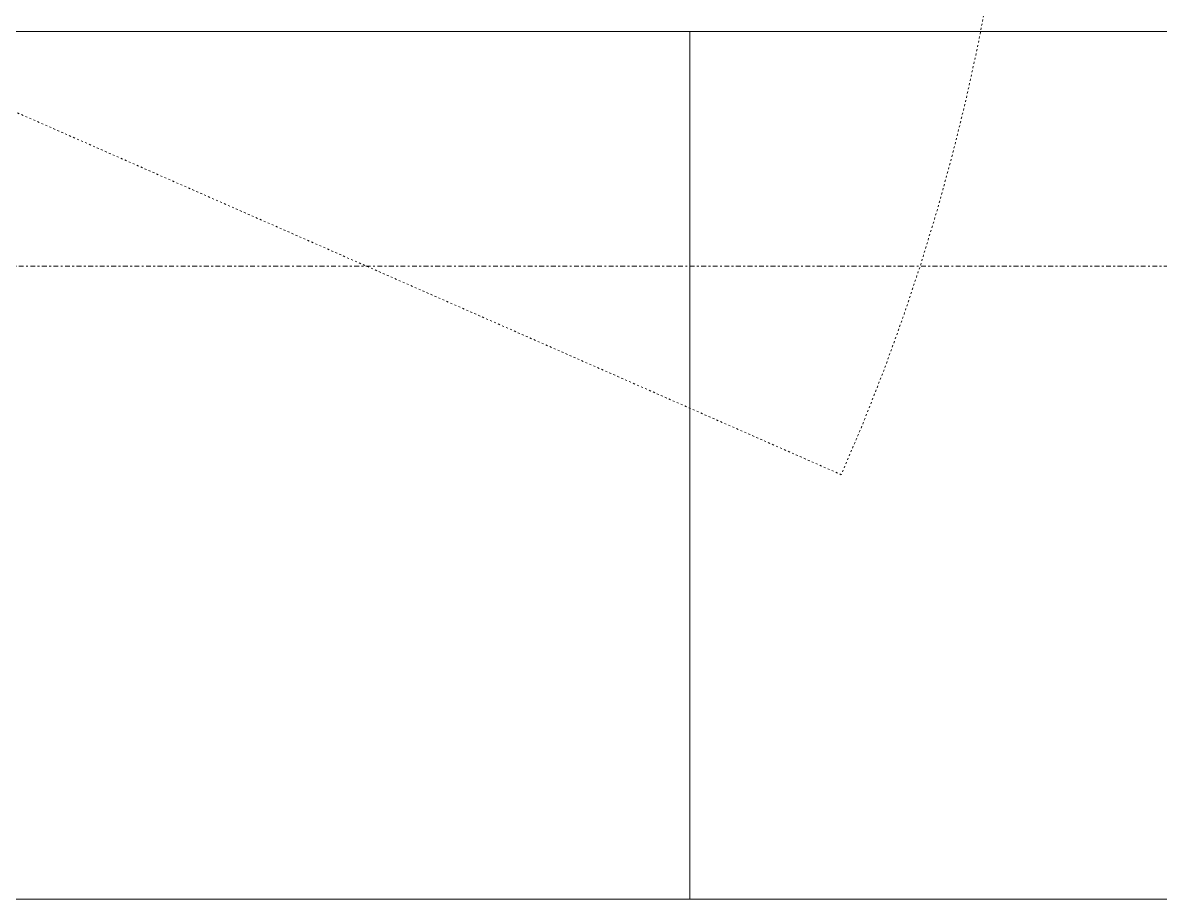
# Model space of a CAD drawing. Extents: x -1439 to 23780, y -1362 to 4476.
# Drawn here: x 3850.9 to 3909.9, y 2752.2 to 2797.6 of the extents above; entities that cross this region are included whole.
import ezdxf

# ---------------------------------------------------------------- set-up
doc = ezdxf.new("R2010")
doc.units = 0
doc.header["$MEASUREMENT"] = 0
doc.linetypes.add('Audi$0$DASHDOT2', pattern=[0.5, 0.25, -0.125, 0, -0.125])
doc.linetypes.add('Audi$0$DOT2', pattern=[0.125, 0, -0.125])
doc.layers.get('0').update_dxf_attribs({"color": 9, "lineweight": 9})
for name, color, linetype, lineweight in [('Audi$0$05', 8, 'Continuous', 9), ('Audi$0$10', 8, 'Continuous', 9), ('Audi$0$20', 8, 'Audi$0$DOT2', 9), ('Audi$0$24', 8, 'Audi$0$DASHDOT2', 9)]:
    doc.layers.add(name, color=color, linetype=linetype, lineweight=lineweight)

# ---------------------------------------------------------------- blocks, each defined once
blk = doc.blocks.new('Audi$0$Group-41-1')
for p, q in [((384804.56453, 69162.035), (384804.56453, 69161.585)), ((384805.17787, 69162.035), (384804.56453, 69162.035)), ((384805.17787, 69161.585), (384805.17787, 69162.035)), ((384804.56453, 69161.585), (384805.17787, 69161.585))]:
    blk.add_line(p, q)
at = {"flags": 128}
blk.add_lwpolyline([(384804.56453, 69162.035), (384805.17787, 69162.035), (384805.17787, 69161.585), (384804.56453, 69161.585)], close=True, dxfattribs=at)
blk = doc.blocks.new('Audi$0$Group-42-1')
at = {"layer": 'Audi$0$05', "color": 7}
for p in [(-0.61333, 0), (0, 0)]:
    blk.add_blockref('Audi$0$Group-41-1', p, dxfattribs=at)
blk = doc.blocks.new('Audi$0$P-AKS_AUDI')
at = {"layer": 'Audi$0$24'}
blk.add_lwpolyline([(-3840, 0), (360, 0)], dxfattribs=at)
blk = doc.blocks.new('Audi$0$fsdfsfsfsfd')
at = {"layer": 'Audi$0$20', "elevation": 0}
blk.add_lwpolyline([(52607.49, -74590.872), (52562.943, -74489.432)], dxfattribs=at)
at = {"layer": 'Audi$0$20'}
blk.add_arc((52607.49, -74590.872), 110.79, 89.60696, 113.70858, dxfattribs=at)
blk = doc.blocks.new('Audi$0$p-zemin kat')
at = {"xscale": -1, "rotation": 270}
blk.add_blockref('Audi$0$fsdfsfsfsfd', (78382.795, -49788.75), dxfattribs=at)
at = {"layer": 'Audi$0$24'}
blk.add_blockref('Audi$0$P-AKS_AUDI', (4722.5, 2785), dxfattribs=at)

msp = doc.modelspace()

# ---------------------------------------------------------------- block references
at = {"layer": 'Audi$0$05', "color": 7, "xscale": 100, "yscale": 100, "zscale": 100}
msp.add_blockref('Audi$0$Group-42-1', (-38476570.941, -6913406.326), dxfattribs=at)
at = {"layer": 'Audi$0$10'}
msp.add_blockref('Audi$0$p-zemin kat', (0, 0), dxfattribs=at)

doc.saveas('drawing.dxf')
